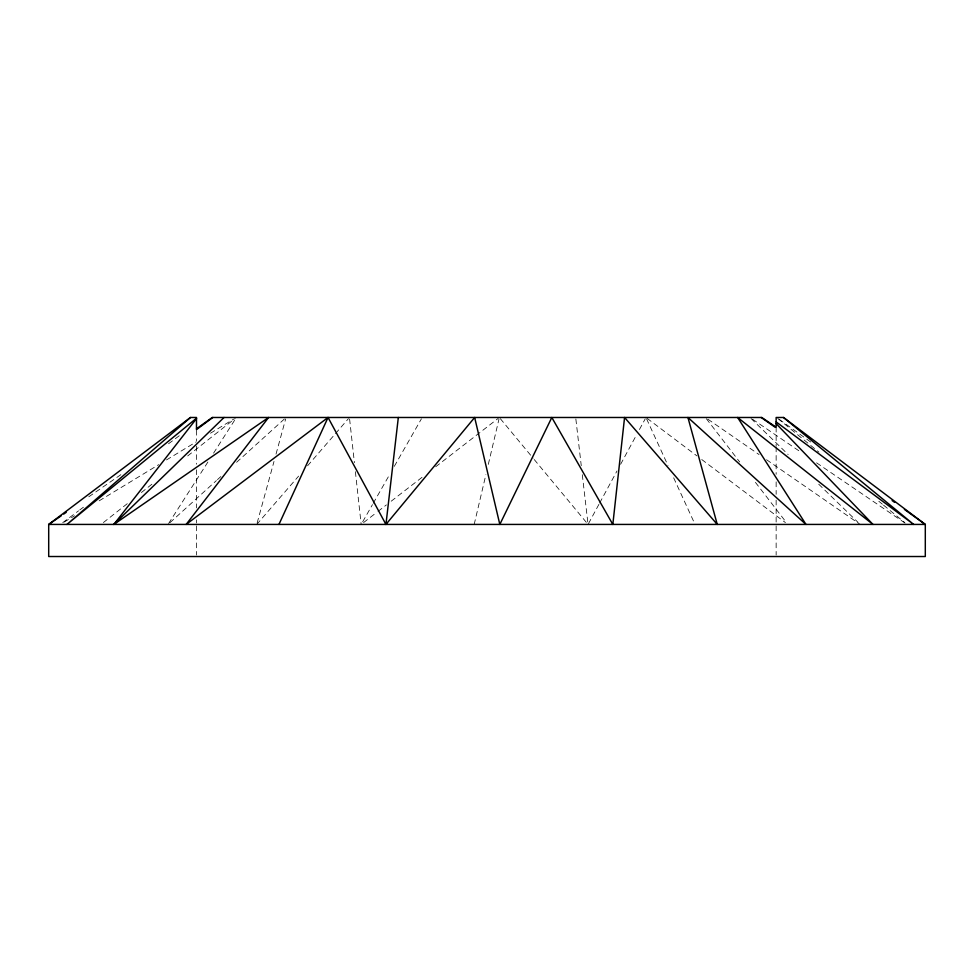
<?xml version="1.0" encoding="UTF-8"?>
<svg xmlns="http://www.w3.org/2000/svg" width="974" height="974" viewBox="0 0 974 974"><rect width="100%" height="100%" fill="white"/><g stroke="black" fill="none" stroke-linecap="round" stroke-linejoin="round"><path stroke-width="0.73" stroke-dasharray="4.87 3.65" d="M474.18 524.426L485.904 474.618M488.315 464.367L499.005 418.954M257.148 522.965L274.011 461.433M276.019 454.115L285.662 418.954M598.913 504.374L588.053 524.426L534.069 459.338M599.643 503.047L617.005 470.953M620.633 464.269L636.546 434.867M639.443 429.51L645.238 418.82M362.681 521.796L372.47 504.629M373.225 503.302L389.795 474.253M394.312 466.339L421.425 418.808M207.888 462.041L168.015 524.426L216.35 480.632M213.586 453.129L235.562 418.759M256.746 524.426L298.604 476.128M307.577 465.779L334.484 434.733M335.482 433.588L348.436 418.637M217.482 479.61L220.855 476.554M236.597 462.297L284.932 418.503M103.39 522.551L128.325 502.852M141.388 492.54L152.066 484.09M187.69 455.942L235.197 418.418M363.582 522.575L376.792 512.336M377.997 511.411L386.41 504.897M391.219 501.184L423.653 476.067M435.67 466.777L498.152 418.418M62.75 522.624L78.553 510.839M79.771 509.926L83.423 507.211M168.526 443.767L181.895 433.795M88.78 496.789L121.336 474.338M64.199 522.076L74.56 515.782M99.153 500.843L158.701 464.671M166.469 459.947L196.249 441.867M210.481 433.211L233.784 419.051M752.488 419.197L800.238 451.705M816.577 462.833L907.05 524.426M707.903 419.21L759.075 454.566M766.562 459.74L860.164 524.426M779.078 419.246L812.255 443.121M647.174 418.394L696.897 455.881M701.755 459.533L785.434 522.6M777.788 418.443L818.915 452.167M878.84 501.306L882.371 504.203M883.552 505.165L904.7 522.502M751.064 418.54L788.161 454.541M818.708 484.2L857.984 522.32M500.319 418.65L533.095 458.17M706.333 418.686L739.68 461.944M755.434 482.373L786.006 522.027M646.59 418.857L667.981 465.475M673.655 477.808L695.046 524.426M575.853 418.99L581.259 465.682M582.306 474.728L587.882 522.928M349.605 418.99L354.402 462.674M355.388 471.708L361.171 524.426M776.144 427.209L776.144 446.055M776.144 446.956L776.144 474.301M776.144 481.899L776.144 494.281M776.144 500.125L776.144 522.928M776.144 525.887L776.144 555.058M196.492 430.313L196.492 440.942M196.492 446.153L196.492 464.208M196.492 469.785L196.492 507.868M196.492 519.873L196.492 522.928M196.492 525.887L196.492 555.058"/><path stroke-width="1.46" d="M196.492 418.625L113.836 524.426L268.593 417.481L186.144 524.426L328.043 417.481L385.947 524.426L398.329 417.481M278.954 524.426L328.043 417.481M385.947 524.426L474.655 417.481L499.82 524.426L551.82 417.481L612.829 524.426L624.565 417.481L717.254 524.426L687.936 417.481L805.985 524.426L737.622 417.481L872.984 524.426L776.144 423.653M113.836 524.426L224.032 417.481M212.807 417.481L196.492 429.595L196.492 417.481L190.478 417.481L66.95 524.426L196.492 418.223M190.478 417.481L48.7 524.426L48.7 556.519L925.3 556.519L925.3 524.426L783.522 417.481L776.144 417.481L776.144 427.209L761.765 417.481L212.271 417.481L196.492 428.791M61.228 515.794L48.7 524.426L925.3 524.426L904.408 509.402M63.724 514.065L66.232 512.336M761.181 417.481L775 427.16M892.123 500.563L894.582 502.341M776.144 421.9L913.685 524.426L783.522 417.481"/></g></svg>
